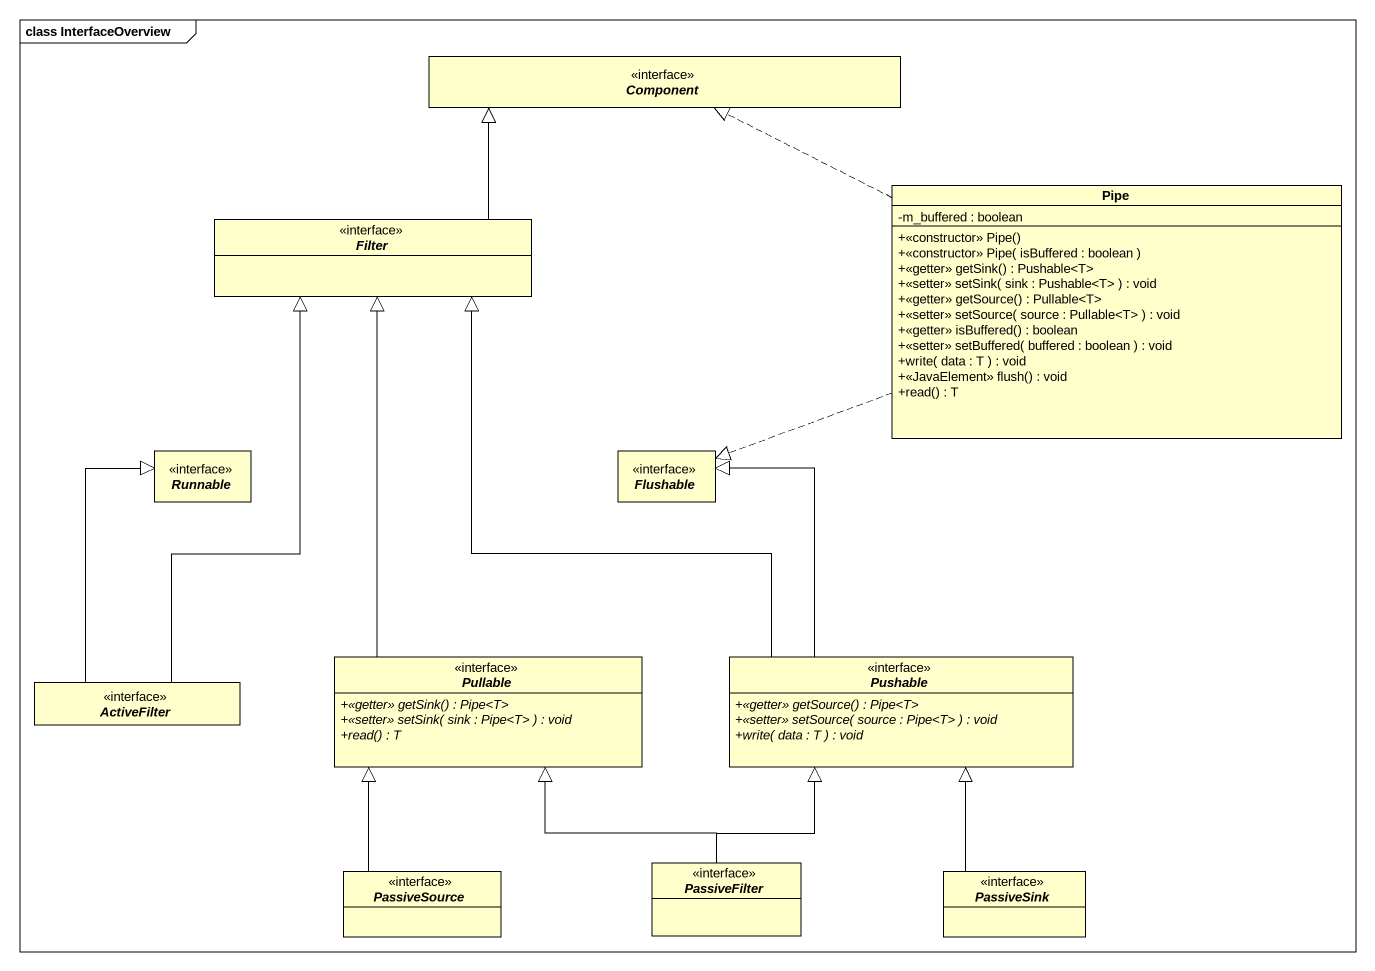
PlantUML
@startuml
mainframe class InterfaceOverview
hide circle
hide empty members
skinparam classAttributeIconSize 0
interface "Component" as Component_
class Pipe {
  -m_buffered : boolean
  +<<constructor>> Pipe()
  +<<constructor>> Pipe( isBuffered : boolean )
  +<<getter>> getSink() : Pushable<T>
  +<<setter>> setSink( sink : Pushable<T> ) : void
  +<<getter>> getSource() : Pullable<T>
  +<<setter>> setSource( source : Pullable<T> ) : void
  +<<getter>> isBuffered() : boolean
  +<<setter>> setBuffered( buffered : boolean ) : void
  +write( data : T ) : void
  +<<JavaElement>> flush() : void
  +read() : T
}
interface Filter
interface Runnable
interface Flushable
interface ActiveFilter
interface Pullable {
  {abstract} +<<getter>> getSink() : Pipe<T>
  {abstract} +<<setter>> setSink( sink : Pipe<T> ) : void
  {abstract} +read() : T
}
interface Pushable {
  {abstract} +<<getter>> getSource() : Pipe<T>
  {abstract} +<<setter>> setSource( source : Pipe<T> ) : void
  {abstract} +write( data : T ) : void
}
interface PassiveSource
interface PassiveFilter
interface PassiveSink
Pipe .left.|> Component_
Pipe .left.|> Flushable
Filter -up-|> Component_
ActiveFilter -up-|> Filter
ActiveFilter -up-|> Runnable
Pullable -up-|> Filter
Pushable -up-|> Filter
Pushable -up-|> Flushable
PassiveSource -up-|> Pullable
PassiveFilter -up-|> Pullable
PassiveFilter -up-|> Pushable
PassiveSink -up-|> Pushable
@enduml
